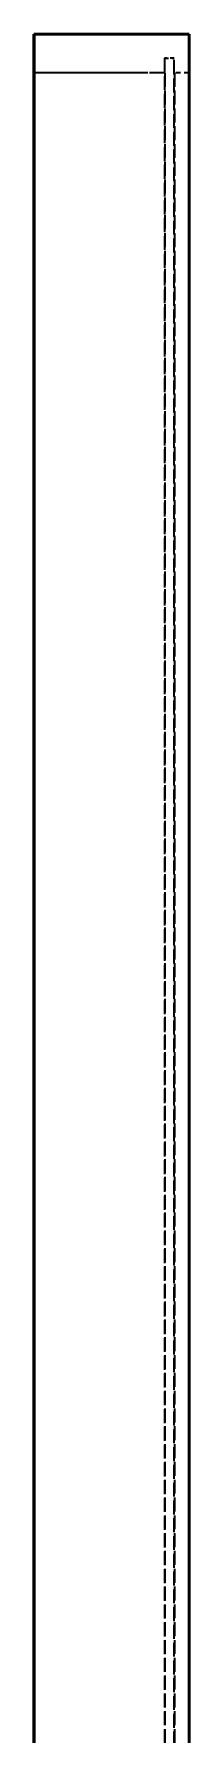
# Model space of a CAD drawing. Header units: inches. Extents: x -12 to 33, y -55 to 66.
# Drawn here: x -11.67 to -7.66, y 22.62 to 66.47 of the extents above; entities that cross this region are included whole.
import ezdxf

# ---------------------------------------------------------------- set-up
doc = ezdxf.new("R2010")
doc.units = ezdxf.units.IN
doc.header["$LTSCALE"] = 2
doc.header["$MEASUREMENT"] = 0
doc.linetypes.add('DASHED', pattern=[0.2067, 0.1654, -0.0413])
doc.layers.add('Hidden (ANSI)', color=7, linetype='DASHED', lineweight=35)
doc.layers.add('Visible (ANSI)', color=7, linetype='Continuous', lineweight=50)

msp = doc.modelspace()

# ---------------------------------------------------------------- linework, layer by layer
at = {"layer": 'Hidden (ANSI)', "ltscale": 1.209482}
msp.add_line((-7.67442, 66.47229), (-7.67442, 65.47229), dxfattribs=at)
at = {"layer": 'Hidden (ANSI)', "ltscale": 0.237987}
for p, q in [((-8.29942, 65.84729), (-8.04942, 65.84729)), ((-8.04942, 65.84729), (-8.29942, 65.84729))]:
    msp.add_line(p, q, dxfattribs=at)
at = {"layer": 'Hidden (ANSI)', "ltscale": 1.083119}
for p, q in [((-8.29942, 65.84729), (-8.29942, 5.84729)), ((-8.04942, 5.84729), (-8.04942, 65.84729))]:
    msp.add_line(p, q, dxfattribs=at)
at = {"layer": 'Hidden (ANSI)', "ltscale": 0.357031}
for p, q in [((-8.29942, 65.84729), (-8.29942, 65.47229)), ((-8.04942, 65.47229), (-8.04942, 65.84729)), ((-7.67442, 65.47229), (-8.04942, 65.47229)), ((-7.66442, 65.47229), (-8.03942, 65.47229))]:
    msp.add_line(p, q, dxfattribs=at)
at = {"layer": 'Hidden (ANSI)', "ltscale": 1.162831}
msp.add_line((-8.29942, 65.47229), (-11.66442, 65.47229), dxfattribs=at)
at = {"layer": 'Hidden (ANSI)', "ltscale": 1.020501}
msp.add_line((-8.28942, 65.47229), (-11.66442, 65.47229), dxfattribs=at)
at = {"layer": 'Hidden (ANSI)', "ltscale": 1.085785}
for p, q in [((-8.28942, 65.47229), (-8.28942, 6.22229)), ((-8.03942, 65.47229), (-8.03942, 6.22229)), ((-7.67442, 6.22229), (-7.67442, 65.47229))]:
    msp.add_line(p, q, dxfattribs=at)
at = {"layer": 'Visible (ANSI)'}
for p, q in [((-11.67442, 65.47229), (-11.67442, 66.47229)), ((-11.67442, 66.47229), (-11.66442, 66.47229)), ((-11.66442, 66.47229), (-11.66442, 5.22229)), ((-7.66442, 66.47229), (-11.66442, 66.47229)), ((-7.66442, 66.47229), (-7.66442, 5.22229)), ((-11.66442, 65.47229), (-11.67442, 65.47229)), ((-11.67442, 6.22229), (-11.67442, 65.47229))]:
    msp.add_line(p, q, dxfattribs=at)

doc.saveas('drawing.dxf')
